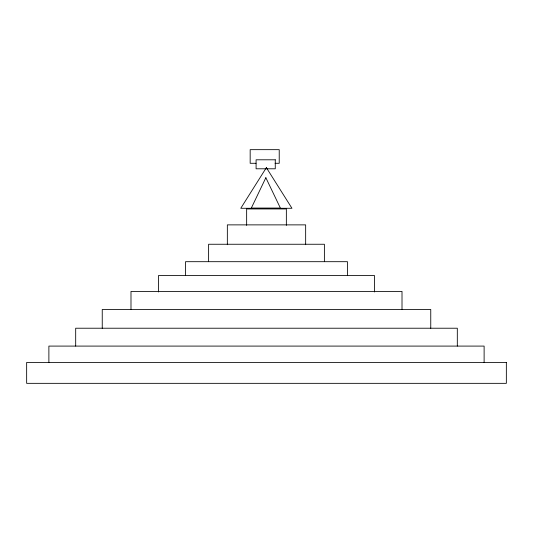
<?xml version="1.0" encoding="UTF-8"?>
<svg xmlns="http://www.w3.org/2000/svg" width="533" height="533" viewBox="0 0 533 533"><rect width="100%" height="100%" fill="white"/><g stroke="black" fill="none" stroke-linecap="round" stroke-linejoin="round"><path stroke-width="0.8" d="M255.98 163.291L250.17 163.291L250.17 149.66L279.225 149.66L279.225 163.291L275.075 163.291M484.117 362.453L484.117 346.09L48.883 346.09L48.883 362.453M457.314 346.077L457.314 328.221L75.686 328.221L75.686 346.077M430.757 328.281L430.757 309.486L102.243 309.486L102.243 328.281M402.009 309.593L402.009 291.404L130.991 291.404L130.991 309.593M374.433 291.991L374.433 275.468L158.567 275.468L158.567 291.991M347.463 275.628L347.463 261.69L185.537 261.69L185.537 275.628M324.39 261.643L324.39 244.254L208.61 244.254L208.61 261.643M305.656 244.714L305.656 224.873L227.344 224.873L227.344 244.714M286.354 225.366L286.354 208.943L246.646 208.943L246.646 225.366M265.854 177.716L251.27 208.176L280.438 208.176L265.854 177.716M266.367 167.662L240.776 208.283L291.957 208.283L266.367 167.662M275.268 159.8L256.093 159.8L256.093 168.794L275.268 168.794L275.268 159.8M506.35 362.453L26.65 362.453L26.65 383.34L506.35 383.34L506.35 362.453"/></g></svg>
